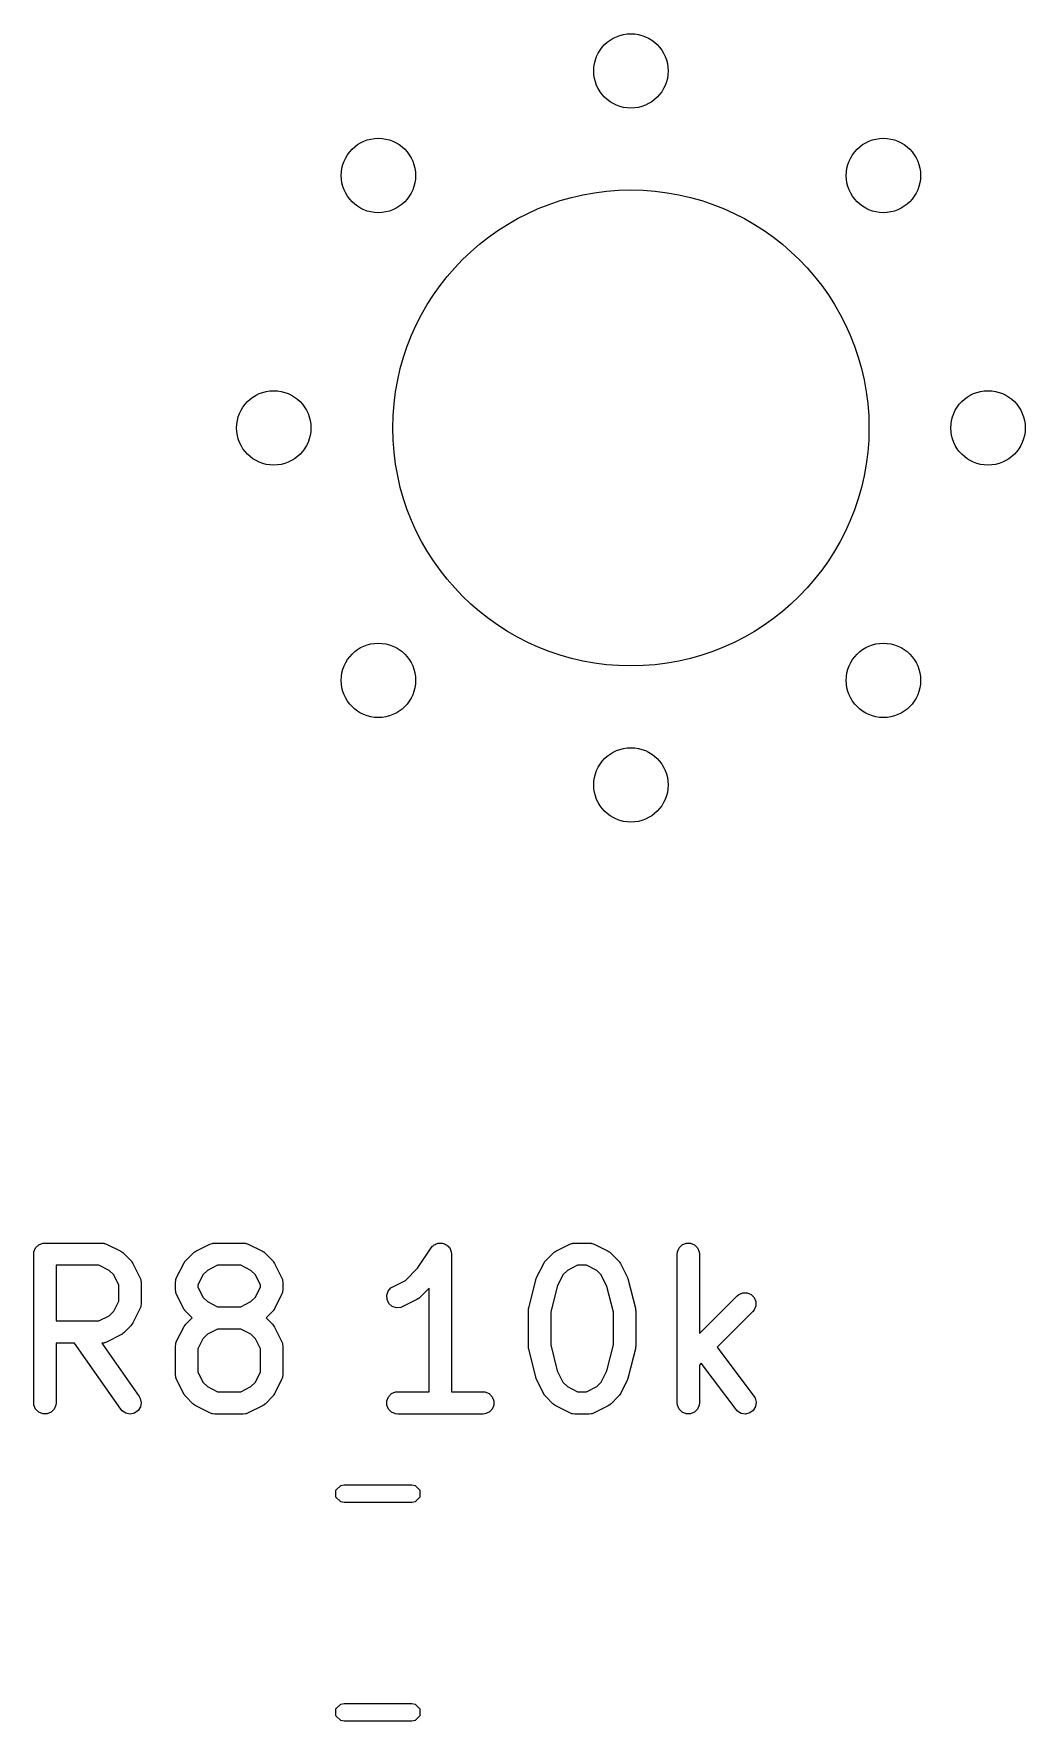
# Model space of a CAD drawing. Extents: x 19.8 to 98.9, y -129.1 to -67.1.
# Drawn here: x 91.24 to 97.9, y -86.19 to -74.85 of the extents above; entities that cross this region are included whole.
import ezdxf

# ---------------------------------------------------------------- set-up
doc = ezdxf.new("R2010")
doc.units = 0
doc.layers.add('BLACK', color=7, linetype='CONTINUOUS')

msp = doc.modelspace()

# ---------------------------------------------------------------- linework, layer by layer
at = {"layer": 'BLACK', "linetype": 'CONTINUOUS'}
for p, q in [((91.236905, -83.054819), (91.238346, -83.040187)), ((91.238346, -83.040187), (91.249545, -83.013151)), ((91.249545, -83.013151), (91.270237, -82.992459)), ((91.270237, -82.992459), (91.297273, -82.98126)), ((91.297273, -82.98126), (91.311905, -82.979819)), ((91.311905, -82.979819), (91.692857, -82.979819)), ((91.692857, -82.979819), (91.707489, -82.98126)), ((91.707489, -82.98126), (91.709978, -82.982291)), ((91.709978, -82.982291), (91.712666, -82.982482)), ((91.712666, -82.982482), (91.726398, -82.987737)), ((91.726398, -82.987737), (91.821636, -83.035356)), ((91.821636, -83.035356), (91.827935, -83.03932)), ((91.827935, -83.03932), (91.829763, -83.040078)), ((91.829763, -83.040078), (91.831819, -83.041766)), ((91.831819, -83.041766), (91.834079, -83.043188)), ((91.834079, -83.043188), (91.835378, -83.044686)), ((91.835378, -83.044686), (91.841128, -83.049405)), ((92.306491, -83.049405), (92.31224, -83.044686)), ((92.31224, -83.044686), (92.31354, -83.043188)), ((92.31354, -83.043188), (92.315799, -83.041766)), ((92.315799, -83.041766), (92.317856, -83.040078)), ((92.317856, -83.040078), (92.319683, -83.03932)), ((92.319683, -83.03932), (92.325983, -83.035356)), ((92.325983, -83.035356), (92.421221, -82.987737)), ((92.421221, -82.987737), (92.434952, -82.982482)), ((92.434952, -82.982482), (92.437641, -82.98229)), ((92.437641, -82.98229), (92.44013, -82.98126)), ((92.44013, -82.98126), (92.454762, -82.979819)), ((92.454762, -82.979819), (92.645238, -82.979819)), ((92.645238, -82.979819), (92.65987, -82.98126)), ((92.65987, -82.98126), (92.662359, -82.982291)), ((92.662359, -82.982291), (92.665047, -82.982482)), ((92.665047, -82.982482), (92.678779, -82.987737)), ((92.678779, -82.987737), (92.774017, -83.035356)), ((92.774017, -83.035356), (92.780316, -83.03932)), ((92.780316, -83.03932), (92.782144, -83.040078)), ((92.782144, -83.040078), (92.7842, -83.041766)), ((92.7842, -83.041766), (92.78646, -83.043188)), ((92.78646, -83.043188), (92.787759, -83.044686)), ((92.787759, -83.044686), (92.793509, -83.049405)), ((93.815523, -83.149896), (93.906643, -83.013216)), ((93.906643, -83.013216), (93.906677, -83.013173)), ((93.906677, -83.013173), (93.906687, -83.013151)), ((93.906687, -83.013151), (93.906738, -83.013099)), ((93.906738, -83.013099), (93.915959, -83.001841)), ((93.915959, -83.001841), (93.922128, -82.997709)), ((93.922128, -82.997709), (93.927379, -82.992459)), ((93.927379, -82.992459), (93.934168, -82.989646)), ((93.934168, -82.989646), (93.940274, -82.985558)), ((93.940274, -82.985558), (93.947554, -82.984101)), ((93.947554, -82.984101), (93.954415, -82.98126)), ((93.954415, -82.98126), (93.961763, -82.98126)), ((93.961763, -82.98126), (93.968968, -82.979819)), ((93.968968, -82.979819), (93.976252, -82.98126)), ((93.976252, -82.98126), (93.983679, -82.98126)), ((93.983679, -82.98126), (93.990467, -82.984072)), ((93.990467, -82.984072), (93.997676, -82.985498)), ((93.997676, -82.985498), (94.003855, -82.989617)), ((94.003855, -82.989617), (94.010715, -82.992459)), ((94.010715, -82.992459), (94.015908, -82.997652)), ((94.015908, -82.997652), (94.022025, -83.00173)), ((94.022025, -83.00173), (94.026158, -83.007902)), ((94.026158, -83.007902), (94.031407, -83.013151)), ((94.031407, -83.013151), (94.034218, -83.019938)), ((94.034218, -83.019938), (94.038308, -83.026045)), ((94.038308, -83.026045), (94.039764, -83.033326)), ((94.039764, -83.033326), (94.042606, -83.040187)), ((94.042606, -83.040187), (94.044031, -83.054663)), ((94.725538, -83.049405), (94.731287, -83.044686)), ((94.731287, -83.044686), (94.732587, -83.043188)), ((94.732587, -83.043188), (94.734846, -83.041766)), ((94.734846, -83.041766), (94.736903, -83.040078)), ((94.736903, -83.040078), (94.73873, -83.03932)), ((94.73873, -83.03932), (94.74503, -83.035356)), ((94.74503, -83.035356), (94.840268, -82.987737)), ((94.840268, -82.987737), (94.853999, -82.982482)), ((94.853999, -82.982482), (94.856688, -82.98229)), ((94.856688, -82.98229), (94.859177, -82.98126)), ((94.859177, -82.98126), (94.873809, -82.979819)), ((94.873809, -82.979819), (94.969047, -82.979819)), ((94.969047, -82.979819), (94.983679, -82.98126)), ((94.983679, -82.98126), (94.986168, -82.982291)), ((94.986168, -82.982291), (94.988856, -82.982482)), ((94.988856, -82.982482), (95.002588, -82.987737)), ((95.002588, -82.987737), (95.097826, -83.035356)), ((95.097826, -83.035356), (95.104125, -83.03932)), ((95.104125, -83.03932), (95.105953, -83.040078)), ((95.105953, -83.040078), (95.108009, -83.041766)), ((95.108009, -83.041766), (95.110269, -83.043188)), ((95.110269, -83.043188), (95.111568, -83.044686)), ((95.111568, -83.044686), (95.117318, -83.049405)), ((95.560714, -83.054819), (95.562155, -83.040187)), ((95.562155, -83.040187), (95.573354, -83.013151)), ((95.573354, -83.013151), (95.594046, -82.992459)), ((95.594046, -82.992459), (95.621082, -82.98126)), ((95.621082, -82.98126), (95.650346, -82.98126)), ((95.650346, -82.98126), (95.677382, -82.992459)), ((95.677382, -82.992459), (95.698074, -83.013151)), ((95.698074, -83.013151), (95.709273, -83.040187)), ((95.709273, -83.040187), (95.710714, -83.054819)), ((91.236905, -84.054819), (91.236905, -83.054819)), ((91.675152, -83.129819), (91.386905, -83.129819)), ((91.386905, -83.129819), (91.386905, -83.503628)), ((91.743668, -83.164077), (91.675152, -83.129819)), ((91.841128, -83.049405), (91.888747, -83.097024)), ((91.888747, -83.097024), (91.893465, -83.102773)), ((91.893465, -83.102773), (91.894964, -83.104073)), ((91.894964, -83.104073), (91.896385, -83.106332)), ((91.896385, -83.106332), (91.898074, -83.108389)), ((91.898074, -83.108389), (91.898831, -83.110216)), ((91.898831, -83.110216), (91.902796, -83.116516)), ((91.902796, -83.116516), (91.950415, -83.211754)), ((92.197204, -83.211754), (92.244823, -83.116516)), ((92.244823, -83.116516), (92.248787, -83.110216)), ((92.248787, -83.110216), (92.249545, -83.108389)), ((92.249545, -83.108389), (92.251233, -83.106332)), ((92.251233, -83.106332), (92.252655, -83.104073)), ((92.252655, -83.104073), (92.254153, -83.102773)), ((92.254153, -83.102773), (92.258872, -83.097024)), ((92.258872, -83.097024), (92.306491, -83.049405)), ((92.472467, -83.129819), (92.403951, -83.164077)), ((92.627533, -83.129819), (92.472467, -83.129819)), ((92.696049, -83.164077), (92.627533, -83.129819)), ((92.793509, -83.049405), (92.841128, -83.097024)), ((92.841128, -83.097024), (92.845846, -83.102773)), ((92.845846, -83.102773), (92.847345, -83.104073)), ((92.847345, -83.104073), (92.848766, -83.106332)), ((92.848766, -83.106332), (92.850455, -83.108389)), ((92.850455, -83.108389), (92.851212, -83.110216)), ((92.851212, -83.110216), (92.855177, -83.116516)), ((92.855177, -83.116516), (92.902796, -83.211754)), ((93.734144, -83.231275), (93.815523, -83.149896)), ((94.044031, -83.054663), (94.044047, -83.05474)), ((94.044047, -83.05474), (94.044041, -83.054766)), ((94.044041, -83.054766), (94.044047, -83.054819)), ((94.044047, -83.054819), (94.044047, -83.979819)), ((94.616251, -83.211754), (94.66387, -83.116516)), ((94.66387, -83.116516), (94.667834, -83.110216)), ((94.667834, -83.110216), (94.668592, -83.108389)), ((94.668592, -83.108389), (94.67028, -83.106332)), ((94.67028, -83.106332), (94.671702, -83.104073)), ((94.671702, -83.104073), (94.6732, -83.102773)), ((94.6732, -83.102773), (94.677919, -83.097024)), ((94.677919, -83.097024), (94.725538, -83.049405)), ((94.891514, -83.129819), (94.822998, -83.164077)), ((94.951342, -83.129819), (94.891514, -83.129819)), ((95.019858, -83.164077), (94.951342, -83.129819)), ((95.117318, -83.049405), (95.164937, -83.097024)), ((95.164937, -83.097024), (95.169655, -83.102773)), ((95.169655, -83.102773), (95.171154, -83.104073)), ((95.171154, -83.104073), (95.172575, -83.106332)), ((95.172575, -83.106332), (95.174264, -83.108389)), ((95.174264, -83.108389), (95.175021, -83.110216)), ((95.175021, -83.110216), (95.178986, -83.116516)), ((95.178986, -83.116516), (95.226605, -83.211754)), ((95.560714, -84.054819), (95.560714, -83.054819)), ((95.710714, -83.054819), (95.710714, -83.588038)), ((91.774075, -83.194484), (91.743668, -83.164077)), ((91.808333, -83.263), (91.774075, -83.194484)), ((91.808333, -83.370447), (91.808333, -83.263)), ((91.950415, -83.211754), (91.95567, -83.225485)), ((91.95567, -83.225485), (91.955861, -83.228174)), ((91.955861, -83.228174), (91.956892, -83.230663)), ((91.956892, -83.230663), (91.958333, -83.245295)), ((91.958333, -83.245295), (91.958333, -83.388152)), ((92.189286, -83.245295), (92.190727, -83.230663)), ((92.189286, -83.292914), (92.189286, -83.245295)), ((92.190727, -83.230663), (92.191758, -83.228173)), ((92.191758, -83.228173), (92.191949, -83.225486)), ((92.191949, -83.225486), (92.197204, -83.211754)), ((92.373544, -83.194484), (92.339286, -83.263)), ((92.339286, -83.263), (92.339286, -83.275209)), ((92.403951, -83.164077), (92.373544, -83.194484)), ((92.726456, -83.194484), (92.696049, -83.164077)), ((92.760714, -83.263), (92.726456, -83.194484)), ((92.760714, -83.275209), (92.760714, -83.263)), ((92.902796, -83.211754), (92.908051, -83.225485)), ((92.908051, -83.225485), (92.908242, -83.228174)), ((92.908242, -83.228174), (92.909273, -83.230663)), ((92.909273, -83.230663), (92.910714, -83.245295)), ((92.910714, -83.245295), (92.910714, -83.292914)), ((93.649792, -83.273451), (93.734144, -83.231275)), ((94.562953, -83.417581), (94.610572, -83.227105)), ((94.610572, -83.227105), (94.610957, -83.226025)), ((94.610957, -83.226025), (94.610996, -83.225486)), ((94.610996, -83.225486), (94.613323, -83.219404)), ((94.613323, -83.219404), (94.615519, -83.213259)), ((94.615519, -83.213259), (94.615841, -83.212823)), ((94.615841, -83.212823), (94.616251, -83.211754)), ((94.754097, -83.271471), (94.710714, -83.445005)), ((94.792591, -83.194484), (94.754097, -83.271471)), ((94.822998, -83.164077), (94.792591, -83.194484)), ((95.050265, -83.194484), (95.019858, -83.164077)), ((95.088758, -83.271471), (95.050265, -83.194484)), ((95.132142, -83.445005), (95.088758, -83.271471)), ((95.226605, -83.211754), (95.227014, -83.212823)), ((95.227014, -83.212823), (95.227337, -83.213259)), ((95.227337, -83.213259), (95.229529, -83.219395)), ((95.229529, -83.219395), (95.23186, -83.225485)), ((95.23186, -83.225485), (95.231898, -83.226025)), ((95.231898, -83.226025), (95.232284, -83.227105)), ((95.232284, -83.227105), (95.279903, -83.417581)), ((91.774075, -83.438963), (91.808333, -83.370447)), ((92.190727, -83.307546), (92.189286, -83.292914)), ((92.191758, -83.310035), (92.190727, -83.307546)), ((92.191949, -83.312723), (92.191758, -83.310035)), ((92.197204, -83.326455), (92.191949, -83.312723)), ((92.244823, -83.421693), (92.197204, -83.326455)), ((92.339286, -83.275209), (92.373544, -83.343725)), ((92.373544, -83.343725), (92.403951, -83.374132)), ((92.403951, -83.374132), (92.472467, -83.40839)), ((92.627533, -83.40839), (92.696049, -83.374132)), ((92.696049, -83.374132), (92.726456, -83.343725)), ((92.726456, -83.343725), (92.760714, -83.275209)), ((92.902796, -83.326455), (92.855177, -83.421693)), ((92.908051, -83.312724), (92.902796, -83.326455)), ((92.908242, -83.310034), (92.908051, -83.312724)), ((92.909273, -83.307546), (92.908242, -83.310034)), ((92.910714, -83.292914), (92.909273, -83.307546)), ((93.608922, -83.331152), (93.618176, -83.303391)), ((93.610996, -83.360342), (93.608922, -83.331152)), ((93.624083, -83.386517), (93.610996, -83.360342)), ((93.618176, -83.303391), (93.637349, -83.281283)), ((93.637349, -83.281283), (93.649792, -83.273451)), ((93.812112, -83.359996), (93.716874, -83.407615)), ((93.818411, -83.356031), (93.812112, -83.359996)), ((93.820239, -83.355274), (93.818411, -83.356031)), ((93.822295, -83.353585), (93.820239, -83.355274)), ((93.824555, -83.352164), (93.822295, -83.353585)), ((93.825854, -83.350665), (93.824555, -83.352164)), ((93.831604, -83.345947), (93.825854, -83.350665)), ((93.894047, -83.283504), (93.831604, -83.345947)), ((93.894047, -83.979819), (93.894047, -83.283504)), ((95.710714, -83.588038), (95.963633, -83.335119)), ((95.963633, -83.335119), (95.974998, -83.325792)), ((95.974998, -83.325792), (96.002034, -83.314593)), ((96.002034, -83.314593), (96.031297, -83.314593)), ((96.031297, -83.314593), (96.058333, -83.325792)), ((96.058333, -83.325792), (96.079026, -83.346485)), ((96.079026, -83.346485), (96.090225, -83.373521)), ((96.090225, -83.373521), (96.090225, -83.402784)), ((91.675152, -83.503628), (91.743668, -83.46937)), ((91.743668, -83.46937), (91.774075, -83.438963)), ((91.950415, -83.421693), (91.902796, -83.516931)), ((91.95567, -83.407962), (91.950415, -83.421693)), ((91.955861, -83.405272), (91.95567, -83.407962)), ((91.956892, -83.402784), (91.955861, -83.405272)), ((91.958333, -83.388152), (91.956892, -83.402784)), ((92.248787, -83.427992), (92.244823, -83.421693)), ((92.249545, -83.42982), (92.248787, -83.427992)), ((92.251233, -83.431876), (92.249545, -83.42982)), ((92.252655, -83.434136), (92.251233, -83.431876)), ((92.254153, -83.435435), (92.252655, -83.434136)), ((92.258872, -83.441185), (92.254153, -83.435435)), ((92.301077, -83.48339), (92.258872, -83.441185)), ((92.258872, -83.525595), (92.301077, -83.48339)), ((92.472467, -83.40839), (92.627533, -83.40839)), ((92.841128, -83.441185), (92.798923, -83.48339)), ((92.798923, -83.48339), (92.841128, -83.525595)), ((92.845846, -83.435435), (92.841128, -83.441185)), ((92.847345, -83.434136), (92.845846, -83.435435)), ((92.848766, -83.431876), (92.847345, -83.434136)), ((92.850455, -83.42982), (92.848766, -83.431876)), ((92.851212, -83.427992), (92.850455, -83.42982)), ((92.855177, -83.421693), (92.851212, -83.427992)), ((93.646191, -83.40569), (93.624083, -83.386517)), ((93.673952, -83.414944), (93.646191, -83.40569)), ((93.703142, -83.41287), (93.673952, -83.414944)), ((93.716874, -83.407615), (93.703142, -83.41287)), ((94.560714, -83.435771), (94.560965, -83.433217)), ((94.560714, -83.673866), (94.560714, -83.435771)), ((94.560803, -83.432125), (94.561612, -83.426651)), ((94.560965, -83.433217), (94.560803, -83.432125)), ((94.561612, -83.426651), (94.562155, -83.421139)), ((94.562155, -83.421139), (94.562577, -83.420117)), ((94.562577, -83.420117), (94.562953, -83.417581)), ((94.710714, -83.445005), (94.710714, -83.664632)), ((95.132142, -83.664632), (95.132142, -83.445005)), ((95.279903, -83.417581), (95.280278, -83.420117)), ((95.280278, -83.420117), (95.280701, -83.421139)), ((95.280701, -83.421139), (95.281243, -83.426651)), ((95.281243, -83.426651), (95.282053, -83.432125)), ((95.282053, -83.432125), (95.28189, -83.433217)), ((95.28189, -83.433217), (95.282142, -83.435771)), ((95.282142, -83.435771), (95.282142, -83.673866)), ((96.069699, -83.441185), (95.82998, -83.680903)), ((96.079026, -83.42982), (96.069699, -83.441185)), ((96.090225, -83.402784), (96.079026, -83.42982)), ((91.386905, -83.503628), (91.675152, -83.503628)), ((91.821636, -83.598091), (91.726398, -83.64571)), ((91.827935, -83.594126), (91.821636, -83.598091)), ((91.829763, -83.593369), (91.827935, -83.594126)), ((91.831819, -83.59168), (91.829763, -83.593369)), ((91.834079, -83.590259), (91.831819, -83.59168)), ((91.835378, -83.58876), (91.834079, -83.590259)), ((91.841128, -83.584042), (91.835378, -83.58876)), ((91.888747, -83.536423), (91.841128, -83.584042)), ((91.893465, -83.530673), (91.888747, -83.536423)), ((91.894964, -83.529374), (91.893465, -83.530673)), ((91.896385, -83.527114), (91.894964, -83.529374)), ((91.898074, -83.525058), (91.896385, -83.527114)), ((91.898831, -83.52323), (91.898074, -83.525058)), ((91.902796, -83.516931), (91.898831, -83.52323)), ((92.197204, -83.640325), (92.244823, -83.545087)), ((92.244823, -83.545087), (92.248787, -83.538787)), ((92.248787, -83.538787), (92.249545, -83.53696)), ((92.249545, -83.53696), (92.251233, -83.534903)), ((92.251233, -83.534903), (92.252655, -83.532644)), ((92.252655, -83.532644), (92.254153, -83.531344)), ((92.254153, -83.531344), (92.258872, -83.525595)), ((92.403951, -83.592648), (92.373544, -83.623055)), ((92.472467, -83.55839), (92.403951, -83.592648)), ((92.627533, -83.55839), (92.472467, -83.55839)), ((92.696049, -83.592648), (92.627533, -83.55839)), ((92.726456, -83.623055), (92.696049, -83.592648)), ((92.841128, -83.525595), (92.845846, -83.531344)), ((92.845846, -83.531344), (92.847345, -83.532644)), ((92.847345, -83.532644), (92.848766, -83.534903)), ((92.848766, -83.534903), (92.850455, -83.53696)), ((92.850455, -83.53696), (92.851212, -83.538787)), ((92.851212, -83.538787), (92.855177, -83.545087)), ((92.855177, -83.545087), (92.902796, -83.640325)), ((91.510951, -83.653628), (91.386905, -83.653628)), ((91.386905, -83.653628), (91.386905, -84.054819)), ((91.821891, -84.097829), (91.510951, -83.653628)), ((91.707489, -83.652187), (91.693972, -83.653518)), ((91.693972, -83.653518), (91.944776, -84.01181)), ((91.709978, -83.651155), (91.707489, -83.652187)), ((91.712666, -83.650965), (91.709978, -83.651155)), ((91.726398, -83.64571), (91.712666, -83.650965)), ((92.189286, -83.673866), (92.190727, -83.659234)), ((92.189286, -83.864342), (92.189286, -83.673866)), ((92.190727, -83.659234), (92.191758, -83.656744)), ((92.191758, -83.656744), (92.191949, -83.654057)), ((92.191949, -83.654057), (92.197204, -83.640325)), ((92.373544, -83.623055), (92.339286, -83.691571)), ((92.339286, -83.691571), (92.339286, -83.846637)), ((92.760714, -83.691571), (92.726456, -83.623055)), ((92.760714, -83.846637), (92.760714, -83.691571)), ((92.902796, -83.640325), (92.908051, -83.654056)), ((92.908051, -83.654056), (92.908242, -83.656745)), ((92.908242, -83.656745), (92.909273, -83.659234)), ((92.909273, -83.659234), (92.910714, -83.673866)), ((92.910714, -83.673866), (92.910714, -83.864342)), ((94.560965, -83.676419), (94.560714, -83.673866)), ((94.560803, -83.677512), (94.560965, -83.676419)), ((94.561612, -83.682985), (94.560803, -83.677512)), ((94.562155, -83.688498), (94.561612, -83.682985)), ((94.562577, -83.689519), (94.562155, -83.688498)), ((94.562953, -83.692056), (94.562577, -83.689519)), ((94.610572, -83.882532), (94.562953, -83.692056)), ((94.710714, -83.664632), (94.754097, -83.838166)), ((95.088758, -83.838166), (95.132142, -83.664632)), ((95.279903, -83.692056), (95.232284, -83.882532)), ((95.280278, -83.689519), (95.279903, -83.692056)), ((95.280701, -83.688498), (95.280278, -83.689519)), ((95.281243, -83.682985), (95.280701, -83.688498)), ((95.282053, -83.677512), (95.281243, -83.682985)), ((95.282142, -83.673866), (95.28189, -83.676419)), ((95.28189, -83.676419), (95.282053, -83.677512)), ((95.82998, -83.680903), (96.076666, -84.009819)), ((94.754097, -83.838166), (94.792591, -83.915153)), ((95.050264, -83.915153), (95.088758, -83.838166)), ((95.722837, -83.788046), (95.710714, -83.80017)), ((95.710714, -83.80017), (95.710714, -84.054819)), ((95.956666, -84.099819), (95.722837, -83.788046)), ((92.190727, -83.878974), (92.189286, -83.864342)), ((92.191758, -83.881463), (92.190727, -83.878974)), ((92.191949, -83.884151), (92.191758, -83.881463)), ((92.197204, -83.897883), (92.191949, -83.884151)), ((92.244823, -83.993121), (92.197204, -83.897883)), ((92.339286, -83.846637), (92.373544, -83.915153)), ((92.373544, -83.915153), (92.403951, -83.945561)), ((92.403951, -83.945561), (92.472467, -83.979819)), ((92.627533, -83.979819), (92.696048, -83.945561)), ((92.696048, -83.945561), (92.726455, -83.915153)), ((92.726455, -83.915153), (92.760714, -83.846637)), ((92.902796, -83.897883), (92.855177, -83.993121)), ((92.908051, -83.884152), (92.902796, -83.897883)), ((92.908242, -83.881462), (92.908051, -83.884152)), ((92.909273, -83.878974), (92.908242, -83.881462)), ((92.910714, -83.864342), (92.909273, -83.878974)), ((94.610957, -83.883611), (94.610572, -83.882532)), ((94.610996, -83.884151), (94.610957, -83.883611)), ((94.613323, -83.890232), (94.610996, -83.884151)), ((94.615519, -83.896378), (94.613323, -83.890232)), ((94.615841, -83.896813), (94.615519, -83.896378)), ((94.616251, -83.897883), (94.615841, -83.896813)), ((94.66387, -83.993121), (94.616251, -83.897883)), ((94.792591, -83.915153), (94.822998, -83.945561)), ((94.822998, -83.945561), (94.891514, -83.979819)), ((94.951342, -83.979819), (95.019857, -83.945561)), ((95.019857, -83.945561), (95.050264, -83.915153)), ((95.226605, -83.897883), (95.178986, -83.993121)), ((95.227014, -83.896813), (95.226605, -83.897883)), ((95.227337, -83.896378), (95.227014, -83.896813)), ((95.229529, -83.890241), (95.227337, -83.896378)), ((95.23186, -83.884152), (95.229529, -83.890241)), ((95.231898, -83.883611), (95.23186, -83.884152)), ((95.232284, -83.882532), (95.231898, -83.883611)), ((91.238346, -84.069451), (91.236905, -84.054819)), ((91.386905, -84.054819), (91.385464, -84.069451)), ((91.944776, -84.01181), (91.951986, -84.024623)), ((91.951986, -84.024623), (91.958315, -84.053194)), ((91.958315, -84.053194), (91.95323, -84.082012)), ((92.248786, -83.999417), (92.244823, -83.993121)), ((92.249544, -84.001247), (92.248786, -83.999417)), ((92.251233, -84.003305), (92.249544, -84.001247)), ((92.252655, -84.005564), (92.251233, -84.003305)), ((92.254153, -84.006863), (92.252655, -84.005564)), ((92.258871, -84.012612), (92.254153, -84.006863)), ((92.30649, -84.060232), (92.258871, -84.012612)), ((92.312239, -84.06495), (92.30649, -84.060232)), ((92.31354, -84.06645), (92.312239, -84.06495)), ((92.472467, -83.979819), (92.627533, -83.979819)), ((92.78776, -84.06495), (92.78646, -84.06645)), ((92.79351, -84.060232), (92.78776, -84.06495)), ((92.841128, -84.012613), (92.79351, -84.060232)), ((92.845846, -84.006863), (92.841128, -84.012613)), ((92.847345, -84.005564), (92.845846, -84.006863)), ((92.848766, -84.003305), (92.847345, -84.005564)), ((92.850456, -84.001247), (92.848766, -84.003305)), ((92.851213, -83.999417), (92.850456, -84.001247)), ((92.855177, -83.993121), (92.851213, -83.999417)), ((93.609774, -84.040187), (93.620973, -84.013151)), ((93.609774, -84.069451), (93.609774, -84.040187)), ((93.620973, -84.013151), (93.641665, -83.992459)), ((93.641665, -83.992459), (93.668701, -83.98126)), ((93.668701, -83.98126), (93.683333, -83.979819)), ((93.683333, -83.979819), (93.894047, -83.979819)), ((94.044047, -83.979819), (94.254761, -83.979819)), ((94.254761, -83.979819), (94.269393, -83.98126)), ((94.269393, -83.98126), (94.296429, -83.992459)), ((94.296429, -83.992459), (94.317121, -84.013151)), ((94.317121, -84.013151), (94.32832, -84.040187)), ((94.32832, -84.040187), (94.32832, -84.069451)), ((94.667833, -83.999417), (94.66387, -83.993121)), ((94.668591, -84.001247), (94.667833, -83.999417)), ((94.67028, -84.003305), (94.668591, -84.001247)), ((94.671702, -84.005564), (94.67028, -84.003305)), ((94.6732, -84.006863), (94.671702, -84.005564)), ((94.677918, -84.012612), (94.6732, -84.006863)), ((94.725537, -84.060232), (94.677918, -84.012612)), ((94.731286, -84.06495), (94.725537, -84.060232)), ((94.732587, -84.06645), (94.731286, -84.06495)), ((94.891514, -83.979819), (94.951342, -83.979819)), ((95.111569, -84.06495), (95.110269, -84.06645)), ((95.117319, -84.060232), (95.111569, -84.06495)), ((95.164937, -84.012613), (95.117319, -84.060232)), ((95.169655, -84.006863), (95.164937, -84.012613)), ((95.171154, -84.005564), (95.169655, -84.006863)), ((95.172575, -84.003305), (95.171154, -84.005564)), ((95.174265, -84.001247), (95.172575, -84.003305)), ((95.175022, -83.999417), (95.174265, -84.001247)), ((95.178986, -83.993121), (95.175022, -83.999417)), ((95.562155, -84.069451), (95.560714, -84.054819)), ((95.710714, -84.054819), (95.709273, -84.069451)), ((96.076666, -84.009819), (96.084293, -84.022389)), ((96.084293, -84.022389), (96.091555, -84.050738)), ((96.091555, -84.050738), (96.087416, -84.079706)), ((91.249545, -84.096487), (91.238346, -84.069451)), ((91.270237, -84.117179), (91.249545, -84.096487)), ((91.297273, -84.128378), (91.270237, -84.117179)), ((91.326537, -84.128378), (91.297273, -84.128378)), ((91.353573, -84.117179), (91.326537, -84.128378)), ((91.374265, -84.096487), (91.353573, -84.117179)), ((91.385464, -84.069451), (91.374265, -84.096487)), ((91.831462, -84.108989), (91.821891, -84.097829)), ((91.856141, -84.124716), (91.831462, -84.108989)), ((91.884958, -84.129802), (91.856141, -84.124716)), ((91.913529, -84.123472), (91.884958, -84.129802)), ((91.937503, -84.10669), (91.913529, -84.123472)), ((91.95323, -84.082012), (91.937503, -84.10669)), ((92.315799, -84.067872), (92.31354, -84.06645)), ((92.317856, -84.06956), (92.315799, -84.067872)), ((92.319683, -84.070317), (92.317856, -84.06956)), ((92.325983, -84.074282), (92.319683, -84.070317)), ((92.421221, -84.121901), (92.325983, -84.074282)), ((92.434952, -84.127156), (92.421221, -84.121901)), ((92.437641, -84.127347), (92.434952, -84.127156)), ((92.44013, -84.128378), (92.437641, -84.127347)), ((92.454762, -84.129819), (92.44013, -84.128378)), ((92.645238, -84.129819), (92.454762, -84.129819)), ((92.65987, -84.128378), (92.645238, -84.129819)), ((92.662359, -84.127346), (92.65987, -84.128378)), ((92.665047, -84.127156), (92.662359, -84.127346)), ((92.678779, -84.121901), (92.665047, -84.127156)), ((92.774017, -84.074282), (92.678779, -84.121901)), ((92.780316, -84.070317), (92.774017, -84.074282)), ((92.782144, -84.06956), (92.780316, -84.070317)), ((92.7842, -84.067872), (92.782144, -84.06956)), ((92.78646, -84.06645), (92.7842, -84.067872)), ((93.620973, -84.096487), (93.609774, -84.069451)), ((93.641665, -84.117179), (93.620973, -84.096487)), ((93.668701, -84.128378), (93.641665, -84.117179)), ((93.683333, -84.129819), (93.668701, -84.128378)), ((94.254761, -84.129819), (93.683333, -84.129819)), ((94.269393, -84.128378), (94.254761, -84.129819)), ((94.296429, -84.117179), (94.269393, -84.128378)), ((94.317121, -84.096487), (94.296429, -84.117179)), ((94.32832, -84.069451), (94.317121, -84.096487)), ((94.734846, -84.067872), (94.732587, -84.06645)), ((94.736903, -84.06956), (94.734846, -84.067872)), ((94.73873, -84.070317), (94.736903, -84.06956)), ((94.74503, -84.074282), (94.73873, -84.070317)), ((94.840268, -84.121901), (94.74503, -84.074282)), ((94.853999, -84.127156), (94.840268, -84.121901)), ((94.856688, -84.127347), (94.853999, -84.127156)), ((94.859177, -84.128378), (94.856688, -84.127347)), ((94.873809, -84.129819), (94.859177, -84.128378)), ((94.969047, -84.129819), (94.873809, -84.129819)), ((94.983679, -84.128378), (94.969047, -84.129819)), ((94.986168, -84.127346), (94.983679, -84.128378)), ((94.988856, -84.127156), (94.986168, -84.127346)), ((95.002588, -84.121901), (94.988856, -84.127156)), ((95.097826, -84.074282), (95.002588, -84.121901)), ((95.104125, -84.070317), (95.097826, -84.074282)), ((95.105953, -84.06956), (95.104125, -84.070317)), ((95.108009, -84.067872), (95.105953, -84.06956)), ((95.110269, -84.06645), (95.108009, -84.067872)), ((95.573354, -84.096487), (95.562155, -84.069451)), ((95.594046, -84.117179), (95.573354, -84.096487)), ((95.621082, -84.128378), (95.594046, -84.117179)), ((95.650346, -84.128378), (95.621082, -84.128378)), ((95.677382, -84.117179), (95.650346, -84.128378)), ((95.698074, -84.096487), (95.677382, -84.117179)), ((95.709273, -84.069451), (95.698074, -84.096487)), ((95.966598, -84.11066), (95.956666, -84.099819)), ((95.991779, -84.12557), (95.966598, -84.11066)), ((96.020748, -84.129708), (95.991779, -84.12557)), ((96.049096, -84.122446), (96.020748, -84.129708)), ((96.072507, -84.104887), (96.049096, -84.122446)), ((96.087416, -84.079706), (96.072507, -84.104887)), ((93.267503, -84.642039), (93.299975, -84.609567)), ((93.299975, -84.609567), (93.322936, -84.605)), ((93.322936, -84.605), (93.777064, -84.605)), ((93.777064, -84.605), (93.800025, -84.609567)), ((93.800025, -84.609567), (93.832497, -84.642039)), ((93.267503, -84.687961), (93.267503, -84.642039)), ((93.299975, -84.720433), (93.267503, -84.687961)), ((93.322936, -84.725), (93.299975, -84.720433)), ((93.777064, -84.725), (93.322936, -84.725)), ((93.800025, -84.720433), (93.777064, -84.725)), ((93.832497, -84.687961), (93.800025, -84.720433)), ((93.832497, -84.642039), (93.832497, -84.687961)), ((93.267503, -86.112039), (93.299975, -86.079567)), ((93.299975, -86.079567), (93.322936, -86.075)), ((93.322936, -86.075), (93.777064, -86.075)), ((93.777064, -86.075), (93.800025, -86.079567)), ((93.800025, -86.079567), (93.832497, -86.112039)), ((93.267503, -86.157961), (93.267503, -86.112039)), ((93.299975, -86.190433), (93.267503, -86.157961)), ((93.322936, -86.195), (93.299975, -86.190433)), ((93.777064, -86.195), (93.322936, -86.195)), ((93.800025, -86.190433), (93.777064, -86.195)), ((93.832497, -86.157961), (93.800025, -86.190433)), ((93.832497, -86.112039), (93.832497, -86.157961))]:
    msp.add_line(p, q, dxfattribs=at)
at = {"layer": 'BLACK'}
for centre, radius in [((95.25, -75.1), 0.25), ((95.25, -75.1), 0.25), ((93.552944, -75.802944), 0.25), ((93.552944, -75.802944), 0.25), ((96.947056, -75.802944), 0.25), ((96.947056, -75.802944), 0.25), ((95.25, -77.5), 1.6), ((95.25, -77.5), 1.6), ((92.85, -77.5), 0.25), ((92.85, -77.5), 0.25), ((97.65, -77.5), 0.25), ((97.65, -77.5), 0.25), ((93.552944, -79.197056), 0.25), ((93.552944, -79.197056), 0.25), ((96.947056, -79.197056), 0.25), ((96.947056, -79.197056), 0.25), ((95.25, -79.9), 0.25), ((95.25, -79.9), 0.25)]:
    msp.add_circle(centre, radius, dxfattribs=at)

doc.saveas('drawing.dxf')
